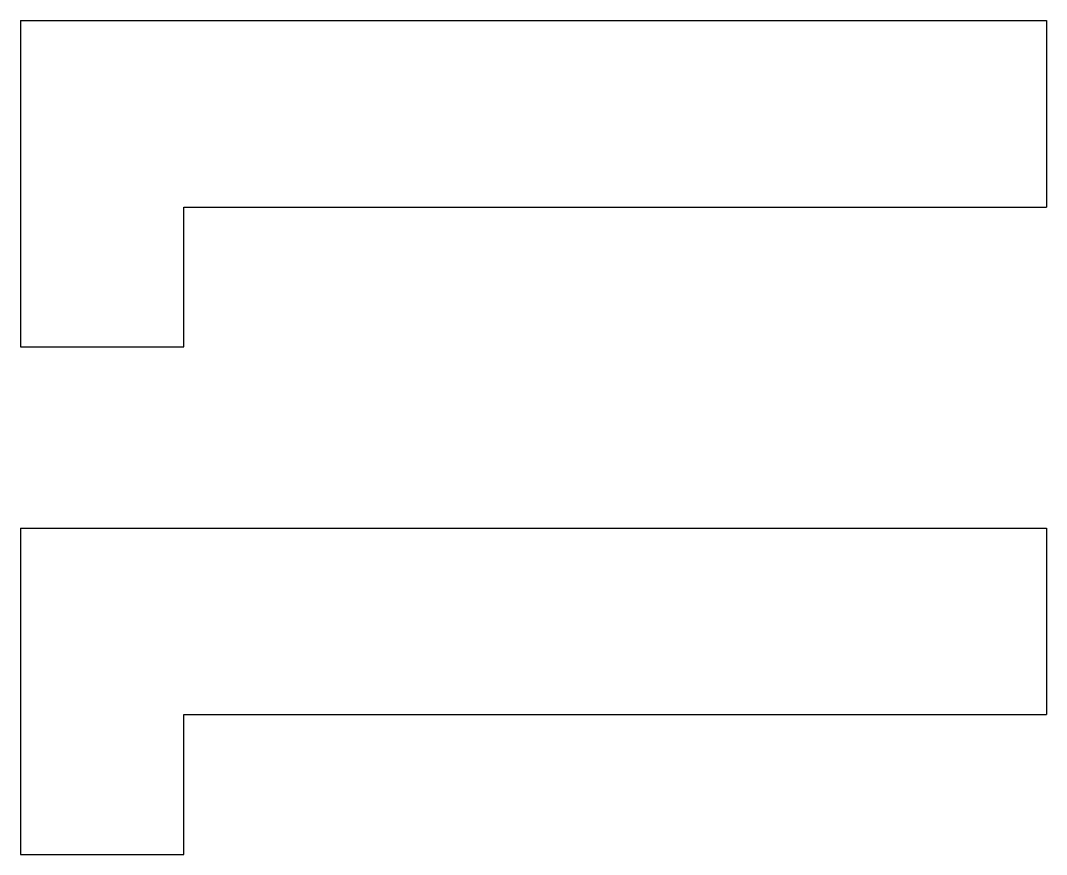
# Model space of a CAD drawing. Header units: millimetres. Extents: x 237.7 to 259.7, y 21.9 to 39.7.
import ezdxf

# ---------------------------------------------------------------- set-up
doc = ezdxf.new("R2010")
doc.units = ezdxf.units.MM
doc.header["$MEASUREMENT"] = 0
doc.layers.get('0').update_dxf_attribs({"linetype": 'CONTINUOUS'})

msp = doc.modelspace()

# ---------------------------------------------------------------- linework, layer by layer
at = {"color": 1}
for p, q in [((237.695, 39.734), (259.695, 39.734)), ((237.695, 39.734), (237.695, 32.734)), ((259.695, 39.734), (259.695, 35.734)), ((241.195, 32.734), (241.195, 35.734)), ((241.195, 35.734), (259.695, 35.734)), ((237.695, 32.734), (241.195, 32.734)), ((237.695, 28.851), (259.695, 28.851)), ((237.695, 28.851), (237.695, 21.851)), ((259.695, 28.851), (259.695, 24.851)), ((241.195, 21.851), (241.195, 24.851)), ((241.195, 24.851), (259.695, 24.851)), ((237.695, 21.851), (241.195, 21.851))]:
    msp.add_line(p, q, dxfattribs=at)

doc.saveas('drawing.dxf')
